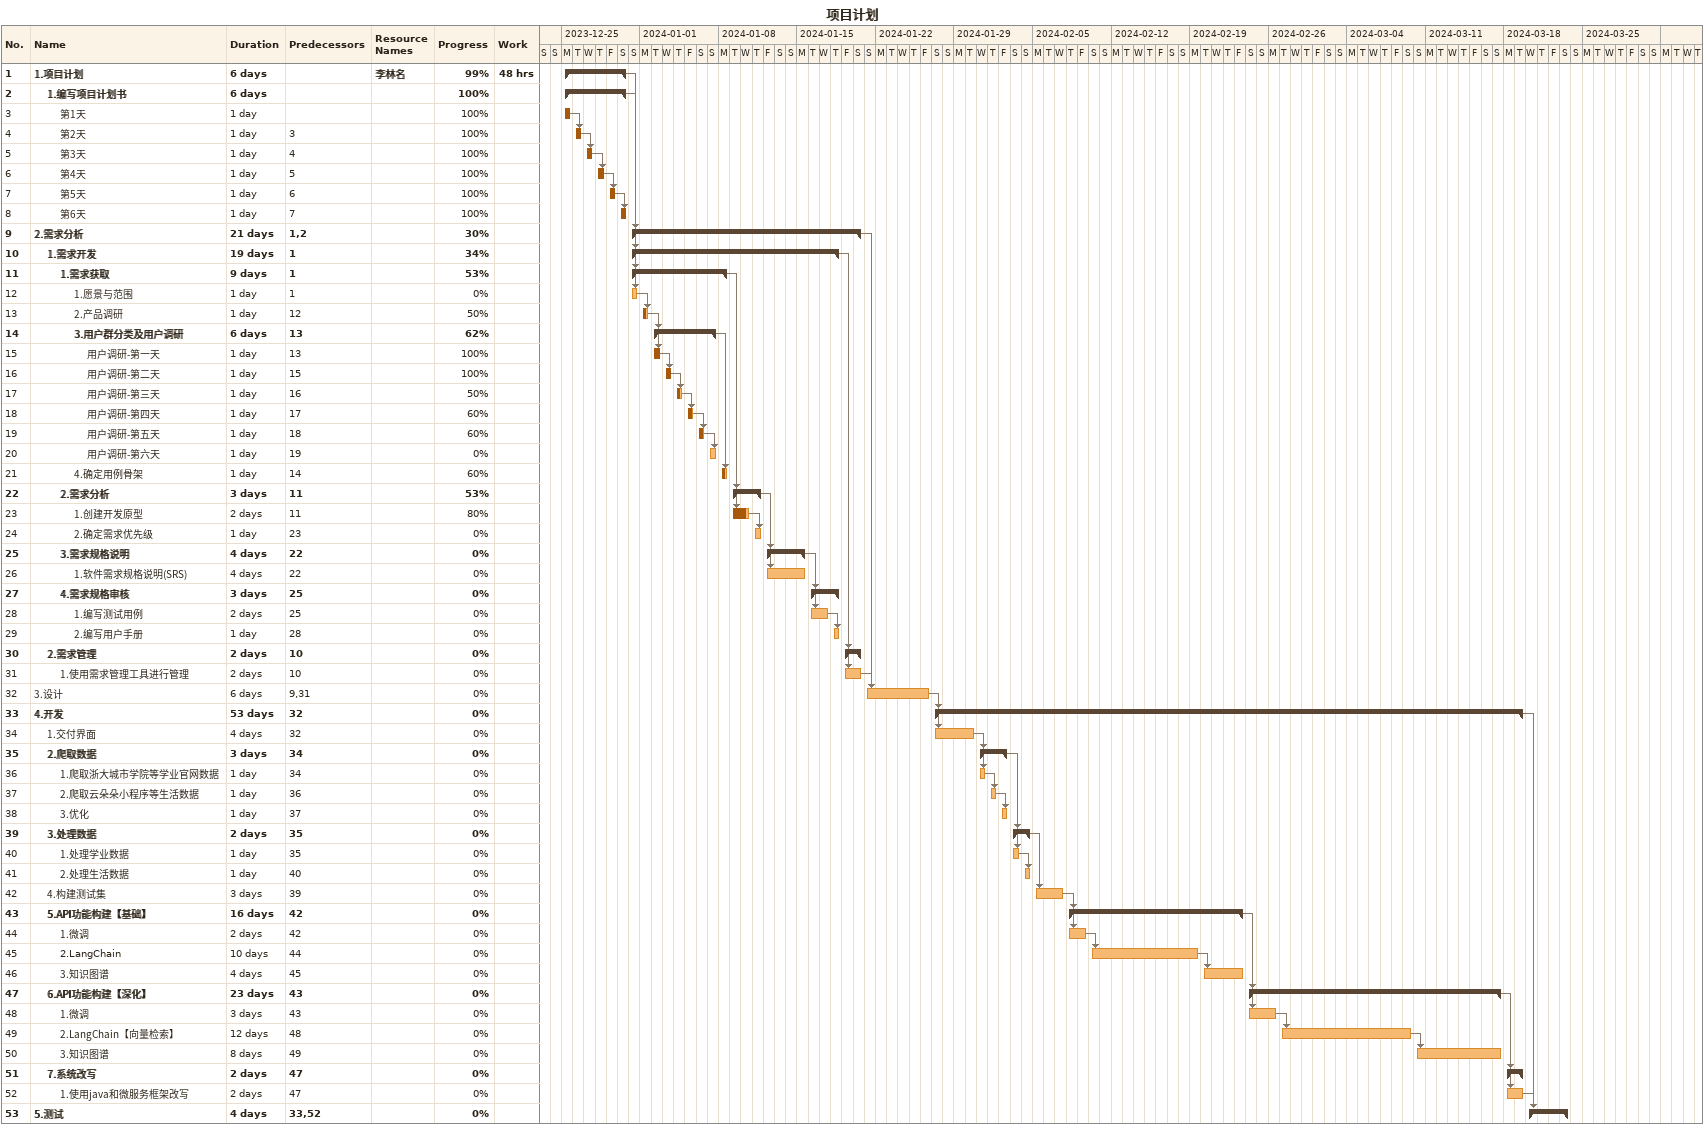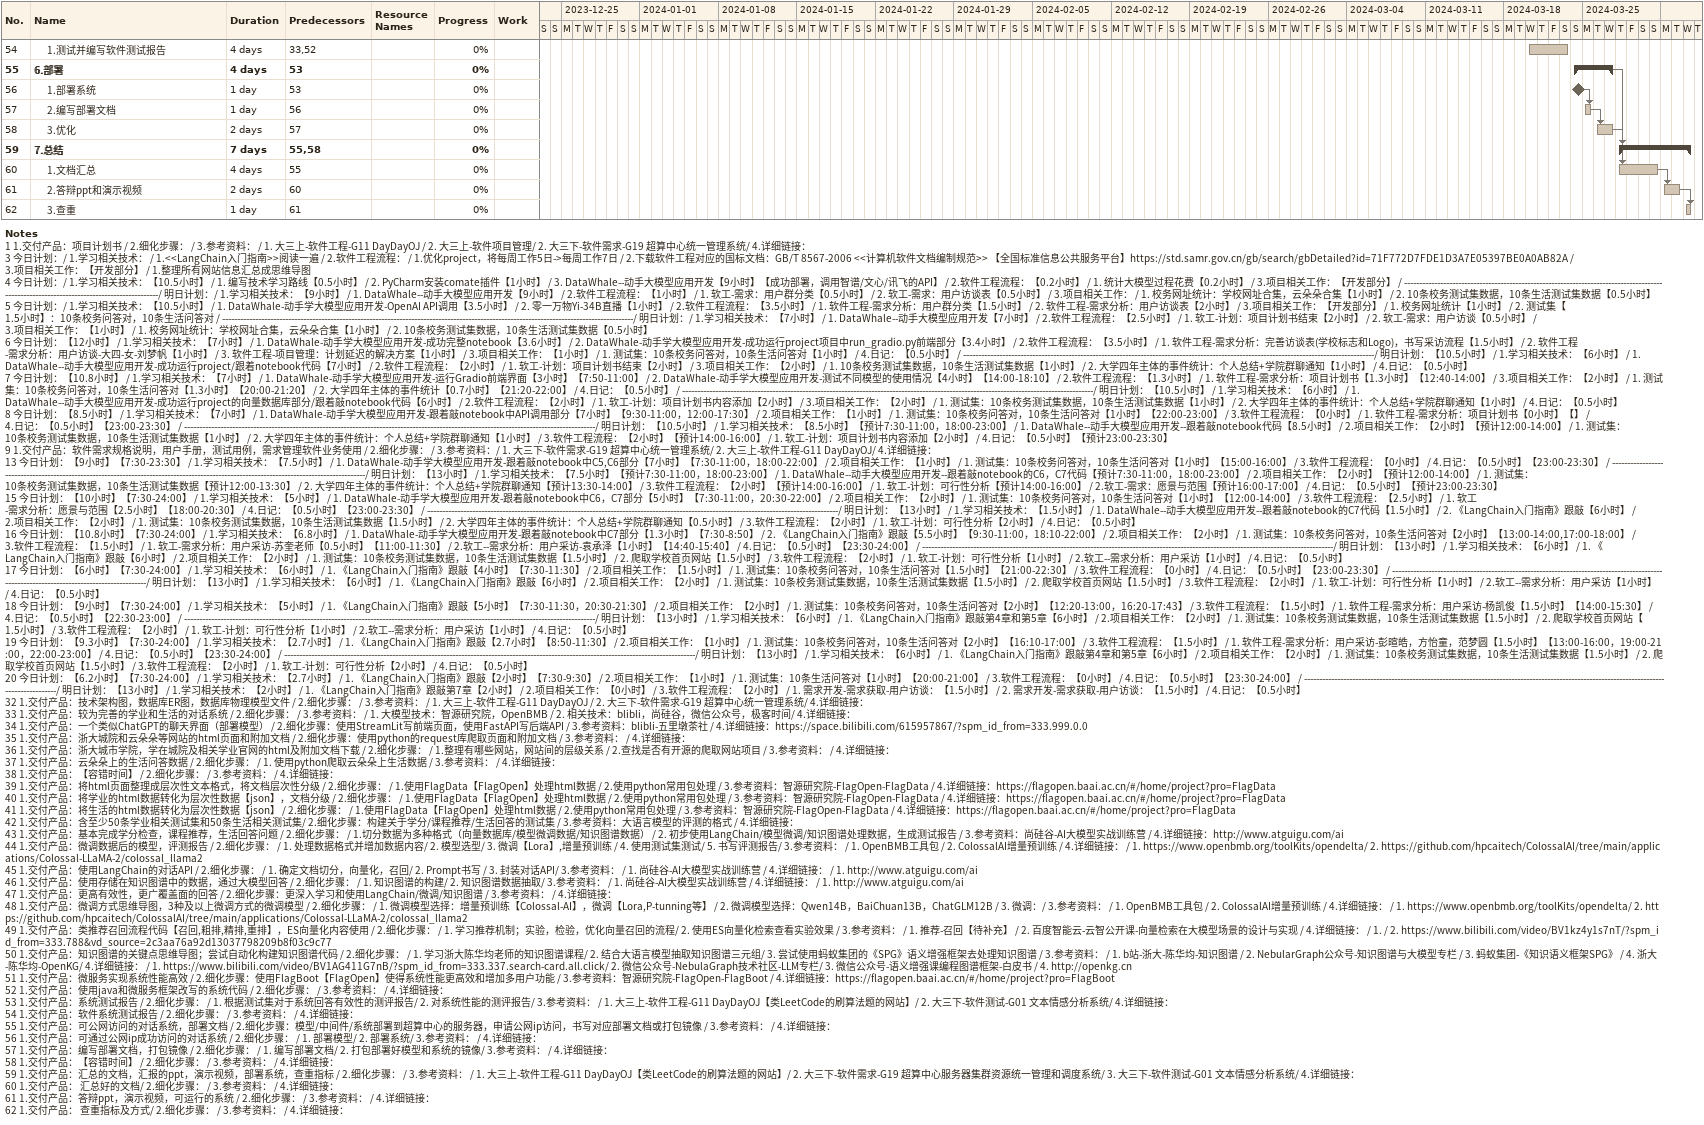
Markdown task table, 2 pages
项目计划

| ID | Level | Task | Duration | Start | Finish | Predecessors | Resources | % complete | Work (h) |
|---|---|---|---|---|---|---|---|---|---|
| 1 | 1 | **1.项目计划** | 6d | 2023-12-25 | 2023-12-30 |  | 李林名 | 99 | 48 |
| 2 | 2 | **1.编写项目计划书** | 6d | 2023-12-25 | 2023-12-30 |  |  | 100 |  |
| 3 | 3 | 第1天 | 1d | 2023-12-25 | 2023-12-25 |  |  | 100 |  |
| 4 | 3 | 第2天 | 1d | 2023-12-26 | 2023-12-26 | 3 |  | 100 |  |
| 5 | 3 | 第3天 | 1d | 2023-12-27 | 2023-12-27 | 4 |  | 100 |  |
| 6 | 3 | 第4天 | 1d | 2023-12-28 | 2023-12-28 | 5 |  | 100 |  |
| 7 | 3 | 第5天 | 1d | 2023-12-29 | 2023-12-29 | 6 |  | 100 |  |
| 8 | 3 | 第6天 | 1d | 2023-12-30 | 2023-12-30 | 7 |  | 100 |  |
| 9 | 1 | **2.需求分析** | 21d | 2023-12-31 | 2024-01-20 | 1, 2 |  | 30 |  |
| 10 | 2 | **1.需求开发** | 19d | 2023-12-31 | 2024-01-18 | 1 |  | 34 |  |
| 11 | 3 | **1.需求获取** | 9d | 2023-12-31 | 2024-01-08 | 1 |  | 53 |  |
| 12 | 4 | 1.愿景与范围 | 1d | 2023-12-31 | 2023-12-31 | 1 |  | 0 |  |
| 13 | 4 | 2.产品调研 | 1d | 2024-01-01 | 2024-01-01 | 12 |  | 50 |  |
| 14 | 4 | **3.用户群分类及用户调研** | 6d | 2024-01-02 | 2024-01-07 | 13 |  | 62 |  |
| 15 | 5 | 用户调研-第一天 | 1d | 2024-01-02 | 2024-01-02 | 13 |  | 100 |  |
| 16 | 5 | 用户调研-第二天 | 1d | 2024-01-03 | 2024-01-03 | 15 |  | 100 |  |
| 17 | 5 | 用户调研-第三天 | 1d | 2024-01-04 | 2024-01-04 | 16 |  | 50 |  |
| 18 | 5 | 用户调研-第四天 | 1d | 2024-01-05 | 2024-01-05 | 17 |  | 60 |  |
| 19 | 5 | 用户调研-第五天 | 1d | 2024-01-06 | 2024-01-06 | 18 |  | 60 |  |
| 20 | 5 | 用户调研-第六天 | 1d | 2024-01-07 | 2024-01-07 | 19 |  | 0 |  |
| 21 | 4 | 4.确定用例骨架 | 1d | 2024-01-08 | 2024-01-08 | 14 |  | 60 |  |
| 22 | 3 | **2.需求分析** | 3d | 2024-01-09 | 2024-01-11 | 11 |  | 53 |  |
| 23 | 4 | 1.创建开发原型 | 2d | 2024-01-09 | 2024-01-10 | 11 |  | 80 |  |
| 24 | 4 | 2.确定需求优先级 | 1d | 2024-01-11 | 2024-01-11 | 23 |  | 0 |  |
| 25 | 3 | **3.需求规格说明** | 4d | 2024-01-12 | 2024-01-15 | 22 |  | 0 |  |
| 26 | 4 | 1.软件需求规格说明(SRS) | 4d | 2024-01-12 | 2024-01-15 | 22 |  | 0 |  |
| 27 | 3 | **4.需求规格审核** | 3d | 2024-01-16 | 2024-01-18 | 25 |  | 0 |  |
| 28 | 4 | 1.编写测试用例 | 2d | 2024-01-16 | 2024-01-17 | 25 |  | 0 |  |
| 29 | 4 | 2.编写用户手册 | 1d | 2024-01-18 | 2024-01-18 | 28 |  | 0 |  |
| 30 | 2 | **2.需求管理** | 2d | 2024-01-19 | 2024-01-20 | 10 |  | 0 |  |
| 31 | 3 | 1.使用需求管理工具进行管理 | 2d | 2024-01-19 | 2024-01-20 | 10 |  | 0 |  |
| 32 | 1 | 3.设计 | 6d | 2024-01-21 | 2024-01-26 | 9, 31 |  | 0 |  |
| 33 | 1 | **4.开发** | 53d | 2024-01-27 | 2024-03-19 | 32 |  | 0 |  |
| 34 | 2 | 1.交付界面 | 4d | 2024-01-27 | 2024-01-30 | 32 |  | 0 |  |
| 35 | 2 | **2.爬取数据** | 3d | 2024-01-31 | 2024-02-02 | 34 |  | 0 |  |
| 36 | 3 | 1.爬取浙大城市学院等学业官网数据 | 1d | 2024-01-31 | 2024-01-31 | 34 |  | 0 |  |
| 37 | 3 | 2.爬取云朵朵小程序等生活数据 | 1d | 2024-02-01 | 2024-02-01 | 36 |  | 0 |  |
| 38 | 3 | 3.优化 | 1d | 2024-02-02 | 2024-02-02 | 37 |  | 0 |  |
| 39 | 2 | **3.处理数据** | 2d | 2024-02-03 | 2024-02-04 | 35 |  | 0 |  |
| 40 | 3 | 1.处理学业数据 | 1d | 2024-02-03 | 2024-02-03 | 35 |  | 0 |  |
| 41 | 3 | 2.处理生活数据 | 1d | 2024-02-04 | 2024-02-04 | 40 |  | 0 |  |
| 42 | 2 | 4.构建测试集 | 3d | 2024-02-05 | 2024-02-07 | 39 |  | 0 |  |
| 43 | 2 | **5.API功能构建【基础】** | 16d | 2024-02-08 | 2024-02-23 | 42 |  | 0 |  |
| 44 | 3 | 1.微调 | 2d | 2024-02-08 | 2024-02-09 | 42 |  | 0 |  |
| 45 | 3 | 2.LangChain | 10d | 2024-02-10 | 2024-02-19 | 44 |  | 0 |  |
| 46 | 3 | 3.知识图谱 | 4d | 2024-02-20 | 2024-02-23 | 45 |  | 0 |  |
| 47 | 2 | **6.API功能构建【深化】** | 23d | 2024-02-24 | 2024-03-17 | 43 |  | 0 |  |
| 48 | 3 | 1.微调 | 3d | 2024-02-24 | 2024-02-26 | 43 |  | 0 |  |
| 49 | 3 | 2.LangChain【向量检索】 | 12d | 2024-02-27 | 2024-03-09 | 48 |  | 0 |  |
| 50 | 3 | 3.知识图谱 | 8d | 2024-03-10 | 2024-03-17 | 49 |  | 0 |  |
| 51 | 2 | **7.系统改写** | 2d | 2024-03-18 | 2024-03-19 | 47 |  | 0 |  |
| 52 | 3 | 1.使用java和微服务框架改写 | 2d | 2024-03-18 | 2024-03-19 | 47 |  | 0 |  |
| 53 | 1 | **5.测试** | 4d | 2024-03-20 | 2024-03-23 | 33, 52 |  | 0 |  |
| 54 | 2 | 1.测试并编写软件测试报告 | 4d | 2024-03-20 | 2024-03-23 | 33, 52 |  | 0 |  |
| 55 | 1 | **6.部署** | 4d | 2024-03-24 | 2024-03-27 | 53 |  | 0 |  |
| 56 | 2 | 1.部署系统 | 1d | 2024-03-24 | 2024-03-24 | 53 |  | 0 |  |
| 57 | 2 | 2.编写部署文档 | 1d | 2024-03-25 | 2024-03-25 | 56 |  | 0 |  |
| 58 | 2 | 3.优化 | 2d | 2024-03-26 | 2024-03-27 | 57 |  | 0 |  |
| 59 | 1 | **7.总结** | 7d | 2024-03-28 | 2024-04-03 | 55, 58 |  | 0 |  |
| 60 | 2 | 1.文档汇总 | 4d | 2024-03-28 | 2024-03-31 | 55 |  | 0 |  |
| 61 | 2 | 2.答辩ppt和演示视频 | 2d | 2024-04-01 | 2024-04-02 | 60 |  | 0 |  |
| 62 | 2 | 3.查重 | 1d | 2024-04-03 | 2024-04-03 | 61 |  | 0 |  |

Notes
- 1: 1.交付产品：项目计划书 / 2.细化步骤： / 3.参考资料： / 1. 大三上-软件工程-G11 DayDayOJ / 2. 大三上-软件项目管理/ 2. 大三下-软件需求-G19 超算中心统一管理系统 / 4.详细链接：
- 3: 今日计划： / 1.学习相关技术： / 1.<<LangChain入门指南>>阅读一遍 / 2.软件工程流程： / 1.优化project，将每周工作5日->每周工作7日 / 2.下载软件工程对应的国标文档：GB/T 8567-2006 <<计算机软件文档编制规范>> 【 全国标准信息公共服务平台】 https://std.samr.gov.cn/gb/search/gbDetailed?id=71F772D7FDE1D3A7E05397BE0A0AB82A / 3.项目相关工作：【开发部分】 / 1.整理所有网站信息汇总成思维导图
- 4: 今日计划： / 1.学习相关技术：【10.5小时】 / 1. 编写技术学习路线【0.5小时】 / 2. PyCharm安装comate插件【1小时】 / 3. DataWhale--动手大模型应用开发【9小时】【成功部署，调用智谱/文心/讯飞的API】 / 2.软件工程流程：【0.2小时】 / 1. 统计大模型过程花费【0.2小时】 / 3.项目相关工作：【开发部分】 / -----------------------------------------------------------------------------------------------------------------------------------------/ 明日计划： / 1.学习相关技术：【9小时】 / 1. DataWhale--动手大模型应用开发【9小时】 / 2.软件工程流程：【1小时】 / 1. 软工-需求：用户群分类【0.5小时】 / 2. 软工-需求：用户访谈表【0.5小时】 / 3.项目相关工作： / 1. 校务网址统计：学校网址合集，云朵朵合集【1小时】 / 2. 10条校务测试集数据，10条生活测试集数据【0.5小时】
- 5: 今日计划： / 1.学习相关技术：【10.5小时】 / 1. DataWhale-动手学大模型应用开发-OpenAI API调用【3.5小时】 / 2. 零一万物Yi-34B直播【1小时】 / 2.软件工程流程：【3.5小时】 / 1. 软件工程-需求分析：用户群分类【1.5小时】 / 2. 软件工程-需求分析：用户访谈表【2小时】 / 3.项目相关工作：【开发部分】 / 1. 校务网址统计【1小时】 / 2. 测试集【1.5小时】：10条校务问答对，10条生活问答对 / -----------------------------------------------------------------------------------------------------------------------------------------/ 明日计划： / 1.学习相关技术：【7小时】 / 1. DataWhale--动手大模型应用开发【7小时】 / 2.软件工程流程：【2.5小时】 / 1. 软工-计划：项目计划书结束【2小时】 / 2. 软工-需求：用户访谈【0.5小时】 / 3.项目相关工作：【1小时】 / 1. 校务网址统计：学校网址合集，云朵朵合集【1小时】 / 2. 10条校务测试集数据，10条生活测试集数据【0.5小时】
- 6: 今日计划：【12小时】 / 1.学习相关技术：【7小时】 / 1. DataWhale-动手学大模型应用开发-成功完整notebook【3.6小时】 / 2. DataWhale-动手学大模型应用开发-成功运行project项目中run_gradio.py前端部分【3.4小时】 / 2.软件工程流程：【3.5小时】 / 1. 软件工程-需求分析：完善访谈表(学校标志和Logo)，书写采访流程【1.5小时】 / 2. 软件工程-需求分析：用户访谈-大四-女-刘梦帆【1小时】 / 3. 软件工程-项目管理：计划延迟的解决方案【1小时】 / 3.项目相关工作：【1小时】 / 1. 测试集：10条校务问答对，10条生活问答对【1小时】 / 4.日记：【0.5小时】 / -----------------------------------------------------------------------------------------------------------------------------------------/ 明日计划：【10.5小时】 / 1.学习相关技术：【6小时】 / 1. DataWhale--动手大模型应用开发-成功运行project/跟着notebook代码【7小时】 / 2.软件工程流程：【2小时】 / 1. 软工-计划：项目计划书结束【2小时】 / 3.项目相关工作：【2小时】 / 1. 10条校务测试集数据，10条生活测试集数据【1小时】 / 2. 大学四年主体的事件统计：个人总结+学院群聊通知【1小时】 / 4.日记：【0.5小时】
- 7: 今日计划：【10.8小时】 / 1.学习相关技术：【7小时】 / 1. DataWhale-动手学大模型应用开发-运行Gradio前端界面【3小时】【7:50-11:00】 / 2. DataWhale-动手学大模型应用开发-测试不同模型的使用情况【4小时】【14:00-18:10】 / 2.软件工程流程：【1.3小时】 / 1. 软件工程-需求分析：项目计划书【1.3小时】【12:40-14:00】 / 3.项目相关工作：【2小时】 / 1. 测试集：10条校务问答对，10条生活问答对【1.3小时】【20:00-21:20】 / 2. 大学四年主体的事件统计【0.7小时】【21:20-22:00】 / 4.日记：【0.5小时】 / -----------------------------------------------------------------------------------------------------------------------------------------/ 明日计划：【10.5小时】 / 1.学习相关技术：【6小时】 / 1. DataWhale--动手大模型应用开发-成功运行project的向量数据库部分/跟着敲notebook代码【6小时】 / 2.软件工程流程：【2小时】 / 1. 软工-计划：项目计划书内容添加【2小时】 / 3.项目相关工作：【2小时】 / 1. 测试集：10条校务测试集数据，10条生活测试集数据【1小时】 / 2. 大学四年主体的事件统计：个人总结+学院群聊通知【1小时】 / 4.日记：【0.5小时】
- 8: 今日计划：【8.5小时】 / 1.学习相关技术：【7小时】 / 1. DataWhale-动手学大模型应用开发-跟着敲notebook中API调用部分【7小时】【9:30-11:00，12:00-17:30】 / 2.项目相关工作：【1小时】 / 1. 测试集：10条校务问答对，10条生活问答对【1小时】【22:00-23:00】 / 3.软件工程流程：【0小时】 / 1. 软件工程-需求分析：项目计划书【0小时】【】 / 4.日记：【0.5小时】【23:00-23:30】 / -----------------------------------------------------------------------------------------------------------------------------------------/ 明日计划：【10.5小时】 / 1.学习相关技术：【8.5小时】【预计7:30-11:00，18:00-23:00】 / 1. DataWhale--动手大模型应用开发--跟着敲notebook代码【8.5小时】 / 2.项目相关工作：【2小时】【预计12:00-14:00】 / 1. 测试集：10条校务测试集数据，10条生活测试集数据【1小时】 / 2. 大学四年主体的事件统计：个人总结+学院群聊通知【1小时】 / 3.软件工程流程：【2小时】【预计14:00-16:00】 / 1. 软工-计划：项目计划书内容添加【2小时】 / 4.日记：【0.5小时】【预计23:00-23:30】
- 9: 1.交付产品：软件需求规格说明，用户手册，测试用例，需求管理软件业务使用 / 2.细化步骤： / 3.参考资料：/ 1. 大三下-软件需求-G19 超算中心统一管理系统 / 2. 大三上-软件工程-G11 DayDayOJ/ 4.详细链接：
- 13: 今日计划：【9小时】【7:30-23:30】 / 1.学习相关技术：【7.5小时】 / 1. DataWhale-动手学大模型应用开发-跟着敲notebook中C5,C6部分【7小时】【7:30-11:00，18:00-22:00】 / 2.项目相关工作：【1小时】 / 1. 测试集：10条校务问答对，10条生活问答对【1小时】【15:00-16:00】 / 3.软件工程流程：【0小时】 / 4.日记：【0.5小时】【23:00-23:30】 / -----------------------------------------------------------------------------------------------------------------------------------------/ 明日计划：【13小时】 / 1.学习相关技术：【7.5小时】【预计7:30-11:00，18:00-23:00】 / 1. DataWhale--动手大模型应用开发--跟着敲notebook的C6，C7代码【预计7:30-11:00，18:00-23:00】 / 2.项目相关工作：【2小时】【预计12:00-14:00】 / 1. 测试集：10条校务测试集数据，10条生活测试集数据【预计12:00-13:30】 / 2. 大学四年主体的事件统计：个人总结+学院群聊通知【预计13:30-14:00】 / 3.软件工程流程：【2小时】【预计14:00-16:00】 / 1. 软工-计划：可行性分析【预计14:00-16:00】 / 2.软工-需求：愿景与范围【预计16:00-17:00】 / 4.日记：【0.5小时】【预计23:00-23:30】
- 15: 今日计划：【10小时】【7:30-24:00】 / 1.学习相关技术：【5小时】 / 1. DataWhale-动手学大模型应用开发-跟着敲notebook中C6，C7部分【5小时】【7:30-11:00，20:30-22:00】 / 2.项目相关工作：【2小时】 / 1. 测试集：10条校务问答对，10条生活问答对【1小时】【12:00-14:00】 / 3.软件工程流程：【2.5小时】 / 1. 软工-需求分析：愿景与范围【2.5小时】【18:00-20:30】 / 4.日记：【0.5小时】【23:00-23:30】 / -----------------------------------------------------------------------------------------------------------------------------------------/ 明日计划：【13小时】 / 1.学习相关技术：【1.5小时】 / 1. DataWhale--动手大模型应用开发--跟着敲notebook的C7代码【1.5小时】 / 2. 《LangChain入门指南》跟敲【6小时】 / 2.项目相关工作：【2小时】 / 1. 测试集：10条校务测试集数据，10条生活测试集数据【1.5小时】 / 2. 大学四年主体的事件统计：个人总结+学院群聊通知【0.5小时】 / 3.软件工程流程：【2小时】 / 1. 软工-计划：可行性分析【2小时】 / 4.日记：【0.5小时】
- 16: 今日计划：【10.8小时】【7:30-24:00】 / 1.学习相关技术：【6.8小时】 / 1. DataWhale-动手学大模型应用开发-跟着敲notebook中C7部分【1.3小时】【7:30-8:50】 / 2. 《LangChain入门指南》跟敲【5.5小时】【9:30-11:00，18:10-22:00】 / 2.项目相关工作：【2小时】 / 1. 测试集：10条校务问答对，10条生活问答对【2小时】【13:00-14:00,17:00-18:00】 / 3.软件工程流程：【1.5小时】 / 1. 软工-需求分析：用户采访-苏奎老师【0.5小时】【11:00-11:30】 / 2.软工--需求分析：用户采访-袁承泽【1小时】【14:40-15:40】 / 4.日记：【0.5小时】【23:30-24:00】 / -----------------------------------------------------------------------------------------------------------------------------------------/ 明日计划：【13小时】 / 1.学习相关技术：【6小时】 / 1. 《LangChain入门指南》跟敲【6小时】 / 2.项目相关工作：【2小时】 / 1. 测试集：10条校务测试集数据，10条生活测试集数据【1.5小时】 / 2. 爬取学校首页网站【1.5小时】 / 3.软件工程流程：【2小时】 / 1. 软工-计划：可行性分析【1小时】 / 2.软工--需求分析：用户采访【1小时】 / 4.日记：【0.5小时】
- 17: 今日计划：【6小时】【7:30-24:00】 / 1.学习相关技术：【6小时】 / 1. 《LangChain入门指南》跟敲【4小时】【7:30-11:30】 / 2.项目相关工作：【1.5小时】 / 1. 测试集：10条校务问答对，10条生活问答对【1.5小时】【21:00-22:30】 / 3.软件工程流程：【0小时】 / 4.日记：【0.5小时】【23:00-23:30】 / -----------------------------------------------------------------------------------------------------------------------------------------/ 明日计划：【13小时】 / 1.学习相关技术：【6小时】 / 1. 《LangChain入门指南》跟敲【6小时】 / 2.项目相关工作：【2小时】 / 1. 测试集：10条校务测试集数据，10条生活测试集数据【1.5小时】 / 2. 爬取学校首页网站【1.5小时】 / 3.软件工程流程：【2小时】 / 1. 软工-计划：可行性分析【1小时】 / 2.软工--需求分析：用户采访【1小时】 / 4.日记：【0.5小时】
- 18: 今日计划：【9小时】【7:30-24:00】 / 1.学习相关技术：【5小时】 / 1. 《LangChain入门指南》跟敲【5小时】【7:30-11:30，20:30-21:30】 / 2.项目相关工作：【2小时】 / 1. 测试集：10条校务问答对，10条生活问答对【2小时】【12:20-13:00，16:20-17:43】 / 3.软件工程流程：【1.5小时】 / 1. 软件工程-需求分析：用户采访-杨凯俊【1.5小时】【14:00-15:30】 / 4.日记：【0.5小时】【22:30-23:00】 / -----------------------------------------------------------------------------------------------------------------------------------------/ 明日计划：【13小时】 / 1.学习相关技术：【6小时】 / 1. 《LangChain入门指南》跟敲第4章和第5章【6小时】 / 2.项目相关工作：【2小时】 / 1. 测试集：10条校务测试集数据，10条生活测试集数据【1.5小时】 / 2. 爬取学校首页网站【1.5小时】 / 3.软件工程流程：【2小时】 / 1. 软工-计划：可行性分析【1小时】 / 2.软工--需求分析：用户采访【1小时】 / 4.日记：【0.5小时】
- 19: 今日计划：【9.3小时】【7:30-24:00】 / 1.学习相关技术：【2.7小时】 / 1. 《LangChain入门指南》跟敲【2.7小时】【8:50-11:30】 / 2.项目相关工作：【1小时】 / 1. 测试集：10条校务问答对，10条生活问答对【2小时】【16:10-17:00】 / 3.软件工程流程：【1.5小时】 / 1. 软件工程-需求分析：用户采访-彭暄皓，方怡童，范梦圆【1.5小时】【13:00-16:00，19:00-21:00，22:00-23:00】 / 4.日记：【0.5小时】【23:30-24:00】 / -----------------------------------------------------------------------------------------------------------------------------------------/ 明日计划：【13小时】 / 1.学习相关技术：【6小时】 / 1. 《LangChain入门指南》跟敲第4章和第5章【6小时】 / 2.项目相关工作：【2小时】 / 1. 测试集：10条校务测试集数据，10条生活测试集数据【1.5小时】 / 2. 爬取学校首页网站【1.5小时】 / 3.软件工程流程：【2小时】 / 1. 软工-计划：可行性分析【2小时】 / 4.日记：【0.5小时】
- 20: 今日计划：【6.2小时】【7:30-24:00】 / 1.学习相关技术：【2.7小时】 / 1. 《LangChain入门指南》跟敲【2小时】【7:30-9:30】 / 2.项目相关工作：【1小时】 / 1. 测试集：10条生活问答对【1小时】【20:00-21:00】 / 3.软件工程流程：【0小时】 / 4.日记：【0.5小时】【23:30-24:00】 / -----------------------------------------------------------------------------------------------------------------------------------------/ 明日计划：【13小时】 / 1.学习相关技术：【2小时】 / 1. 《LangChain入门指南》跟敲第7章【2小时】 / 2.项目相关工作：【0小时】 / 3.软件工程流程：【2小时】 / 1. 需求开发-需求获取-用户访谈：【1.5小时】 / 2. 需求开发-需求获取-用户访谈：【1.5小时】 / 4.日记：【0.5小时】
- 32: 1.交付产品：技术架构图，数据库ER图，数据库物理模型文件 / 2.细化步骤： / 3.参考资料： / 1. 大三上-软件工程-G11 DayDayOJ / 2. 大三下-软件需求-G19 超算中心统一管理系统 / 4.详细链接：
- 33: 1.交付产品：较为完善的学业和生活的对话系统 / 2.细化步骤： / 3.参考资料： / 1. 大模型技术：智源研究院，OpenBMB / 2. 相关技术：blibli，尚硅谷，微信公众号，极客时间/ 4.详细链接：
- 34: 1.交付产品：一个类似ChatGPT的聊天界面（部署模型） / 2.细化步骤：使用StreamLit写前端页面，使用FastAPI写后端API / 3.参考资料：blibli-五里墩茶社 / 4.详细链接：https://space.bilibili.com/615957867/?spm_id_from=333.999.0.0
- 35: 1.交付产品：浙大城院和云朵朵等网站的html页面和附加文档 / 2.细化步骤：使用python的request库爬取页面和附加文档 / 3.参考资料： / 4.详细链接：
- 36: 1.交付产品：浙大城市学院，学在城院及相关学业官网的html及附加文档下载 / 2.细化步骤： / 1.整理有哪些网站，网站间的层级关系 / 2.查找是否有开源的爬取网站项目 / 3.参考资料： / 4.详细链接：
- 37: 1.交付产品：云朵朵上的生活问答数据 / 2.细化步骤： / 1. 使用python爬取云朵朵上生活数据 / 3.参考资料： / 4.详细链接：
- 38: 1.交付产品：【容错时间】 / 2.细化步骤： / 3.参考资料： / 4.详细链接：
- 39: 1.交付产品：将html页面整理成层次性文本格式，将文档层次性分级 / 2.细化步骤： / 1.使用FlagData【FlagOpen】处理html数据 / 2.使用python常用包处理 / 3.参考资料：智源研究院-FlagOpen-FlagData / 4.详细链接：https://flagopen.baai.ac.cn/#/home/project?pro=FlagData
- 40: 1.交付产品：将学业的html数据转化为层次性数据【json】，文档分级 / 2.细化步骤： / 1.使用FlagData【FlagOpen】处理html数据 / 2.使用python常用包处理 / 3.参考资料：智源研究院-FlagOpen-FlagData / 4.详细链接：https://flagopen.baai.ac.cn/#/home/project?pro=FlagData
- 41: 1.交付产品：将生活的html数据转化为层次性数据【json】 / 2.细化步骤： / 1.使用FlagData【FlagOpen】处理html数据 / 2.使用python常用包处理 / 3.参考资料：智源研究院-FlagOpen-FlagData / 4.详细链接：https://flagopen.baai.ac.cn/#/home/project?pro=FlagData
- 42: 1.交付产品：含至少50条学业相关测试集和50条生活相关测试集/ 2.细化步骤：构建关于学分/课程推荐/生活回答的测试集 / 3.参考资料：大语言模型的评测的格式 / 4.详细链接：
- 43: 1.交付产品：基本完成学分检查，课程推荐，生活回答问题 / 2.细化步骤： / 1.切分数据为多种格式（向量数据库/模型微调数据/知识图谱数据） / 2. 初步使用LangChain/模型微调/知识图谱处理数据，生成测试报告 / 3.参考资料：尚硅谷-AI大模型实战训练营 / 4.详细链接：http://www.atguigu.com/ai
- 44: 1.交付产品：微调数据后的模型，评测报告 / 2.细化步骤： / 1. 处理数据格式并增加数据内容 / 2. 模型选型 / 3. 微调【Lora】,增量预训练 / 4. 使用测试集测试 / 5. 书写评测报告 / 3.参考资料： / 1. OpenBMB工具包 / 2. ColossalAI增量预训练 / 4.详细链接： / 1. https://www.openbmb.org/toolKits/opendelta/ 2. https://github.com/hpcaitech/ColossalAI/tree/main/applications/Colossal-LLaMA-2/colossal_llama2
- 45: 1.交付产品：使用LangChain的对话API / 2.细化步骤： / 1. 确定文档切分，向量化，召回 / 2. Prompt书写 / 3. 封装对话API/ 3.参考资料： / 1. 尚硅谷-AI大模型实战训练营 / 4.详细链接： / 1. http://www.atguigu.com/ai
- 46: 1.交付产品：使用存储在知识图谱中的数据，通过大模型回答 / 2.细化步骤： / 1. 知识图谱的构建 / 2. 知识图谱数据抽取 / 3.参考资料： / 1. 尚硅谷-AI大模型实战训练营 / 4.详细链接： / 1. http://www.atguigu.com/ai
- 47: 1.交付产品：更高有效性，更广覆盖面的回答 / 2.细化步骤：更深入学习和使用LangChain/微调/知识图谱 / 3.参考资料： / 4.详细链接：
- 48: 1.交付产品：微调方式思维导图，3种及以上微调方式的微调模型 / 2.细化步骤： / 1. 微调模型选择：增量预训练【Colossal-AI】，微调【Lora,P-tunning等】 / 2. 微调模型选择：Qwen14B，BaiChuan13B，ChatGLM12B / 3. 微调： / 3.参考资料： / 1. OpenBMB工具包 / 2. ColossalAI增量预训练 / 4.详细链接： / 1. https://www.openbmb.org/toolKits/opendelta/ 2. https://github.com/hpcaitech/ColossalAI/tree/main/applications/Colossal-LLaMA-2/colossal_llama2
- 49: 1.交付产品：类推荐召回流程代码【召回,粗排,精排,重排】，ES向量化内容使用 / 2.细化步骤： / 1. 学习推荐机制；实验，检验，优化向量召回的流程 / 2. 使用ES向量化检索查看实验效果 / 3.参考资料： / 1. 推荐-召回【待补充】 / 2. 百度智能云-云智公开课-向量检索在大模型场景的设计与实现 / 4.详细链接： / 1. / 2. https://www.bilibili.com/video/BV1kz4y1s7nT/?spm_id_from=333.788&vd_source=2c3aa76a92d13037798209b8f03c9c77
- 50: 1.交付产品：知识图谱的关键点思维导图；尝试自动化构建知识图谱代码 / 2.细化步骤： / 1. 学习浙大陈华均老师的知识图谱课程 / 2. 结合大语言模型抽取知识图谱三元组 / 3. 尝试使用蚂蚁集团的《SPG》语义增强框架去处理知识图谱 / 3.参考资料： / 1. b站-浙大-陈华均-知识图谱 / 2. NebularGraph公众号-知识图谱与大模型专栏 / 3. 蚂蚁集团-《知识语义框架SPG》 / 4. 浙大-陈华均-OpenKG/ 4.详细链接： / 1. https://www.bilibili.com/video/BV1AG411G7nB/?spm_id_from=333.337.search-card.all.click/ 2. 微信公众号-NebulaGraph技术社区-LLM专栏/ 3. 微信公众号-语义增强课编程图谱框架-白皮书 / 4. http://openkg.cn
- 51: 1.交付产品：微服务实现系统性能高效 / 2.细化步骤：使用FlagBoot【FlagOpen】使得系统性能更高效和增加多用户功能 / 3.参考资料：智源研究院-FlagOpen-FlagBoot / 4.详细链接：https://flagopen.baai.ac.cn/#/home/project?pro=FlagBoot
- 52: 1.交付产品：使用java和微服务框架改写的系统代码 / 2.细化步骤： / 3.参考资料： / 4.详细链接：
- 53: 1.交付产品：系统测试报告 / 2.细化步骤： / 1. 根据测试集对于系统回答有效性的测评报告 / 2. 对系统性能的测评报告 / 3.参考资料： / 1. 大三上-软件工程-G11 DayDayOJ【类LeetCode的刷算法题的网站】/ 2. 大三下-软件测试-G01 文本情感分析系统 / 4.详细链接：
- 54: 1.交付产品：软件系统测试报告 / 2.细化步骤： / 3.参考资料： / 4.详细链接：
- 55: 1.交付产品：可公网访问的对话系统，部署文档 / 2.细化步骤：模型/中间件/系统部署到超算中心的服务器，申请公网ip访问，书写对应部署文档或打包镜像 / 3.参考资料： / 4.详细链接：
- 56: 1.交付产品：可通过公网ip成功访问的对话系统 / 2.细化步骤： / 1. 部署模型 / 2. 部署系统 / 3.参考资料： / 4.详细链接：
- 57: 1.交付产品：编写部署文档，打包镜像 / 2.细化步骤： / 1. 编写部署文档 / 2. 打包部署好模型和系统的镜像 / 3.参考资料： / 4.详细链接：
- 58: 1.交付产品：【容错时间】 / 2.细化步骤： / 3.参考资料： / 4.详细链接：
- 59: 1.交付产品：汇总的文档，汇报的ppt，演示视频，部署系统，查重指标 / 2.细化步骤： / 3.参考资料： / 1. 大三上-软件工程-G11 DayDayOJ【类LeetCode的刷算法题的网站】/ 2. 大三下-软件需求-G19 超算中心服务器集群资源统一管理和调度系统 / 3. 大三下-软件测试-G01 文本情感分析系统 / 4.详细链接：
- 60: 1.交付产品： 汇总好的文档 / 2.细化步骤： / 3.参考资料： / 4.详细链接：
- 61: 1.交付产品：答辩ppt，演示视频，可运行的系统 / 2.细化步骤： / 3.参考资料： / 4.详细链接：
- 62: 1.交付产品： 查重指标及方式 / 2.细化步骤： / 3.参考资料： / 4.详细链接：
